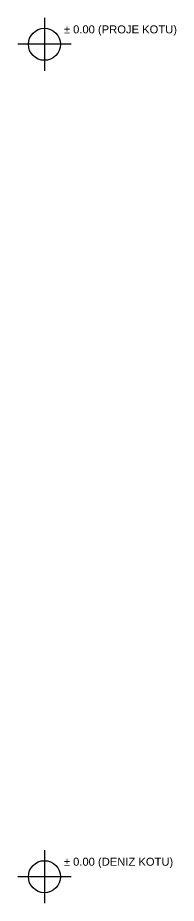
# Model space of a CAD drawing. Header units: centimetres. Extents: x -678439 to 71514, y -426864 to 8594.
# Drawn here: x 28718 to 29707, y -156 to 5376 of the extents above; entities that cross this region are included whole.
import ezdxf

# ---------------------------------------------------------------- set-up
doc = ezdxf.new("R2010")
doc.units = ezdxf.units.CM
doc.header["$LTSCALE"] = 0.01
doc.header["$MEASUREMENT"] = 0
doc.layers.add('V-0_Invisible', color=7, linetype='Continuous', plot=False)
doc.layers.add('V-0_Notation_Level_500', color=2, linetype='Continuous')
doc.styles.add('VIVA_20', font='arial.ttf', dxfattribs={"height": 50})

# ---------------------------------------------------------------- blocks, each defined once
blk = doc.blocks.new('kot-b-b')
at = {"layer": 'V-0_Invisible'}
for p, q in [((0, 5366.2), (0, 5033.8)), ((166.2, 5200), (-166.2, 5200)), ((0, 166.2), (0, -166.2)), ((166.2, 0), (-166.2, 0))]:
    blk.add_line(p, q, dxfattribs=at)
for centre in [(0, 5200), (0, 0)]:
    blk.add_circle(centre, 100, dxfattribs=at)
at = {"layer": 'V-0_Invisible', "style": 'VIVA_20'}
for s, p in [('%%P 0.00 (PROJE KOTU)', (121.4, 5268.4)), ('%%P 0.00 (DENIZ KOTU)', (121.4, 68.4))]:
    blk.add_text(s, height=50, dxfattribs=at).set_placement(p)

msp = doc.modelspace()

# ---------------------------------------------------------------- block references
at = {"layer": 'V-0_Notation_Level_500'}
msp.add_blockref('kot-b-b', (28884.2, 10), dxfattribs=at)

doc.saveas('drawing.dxf')
